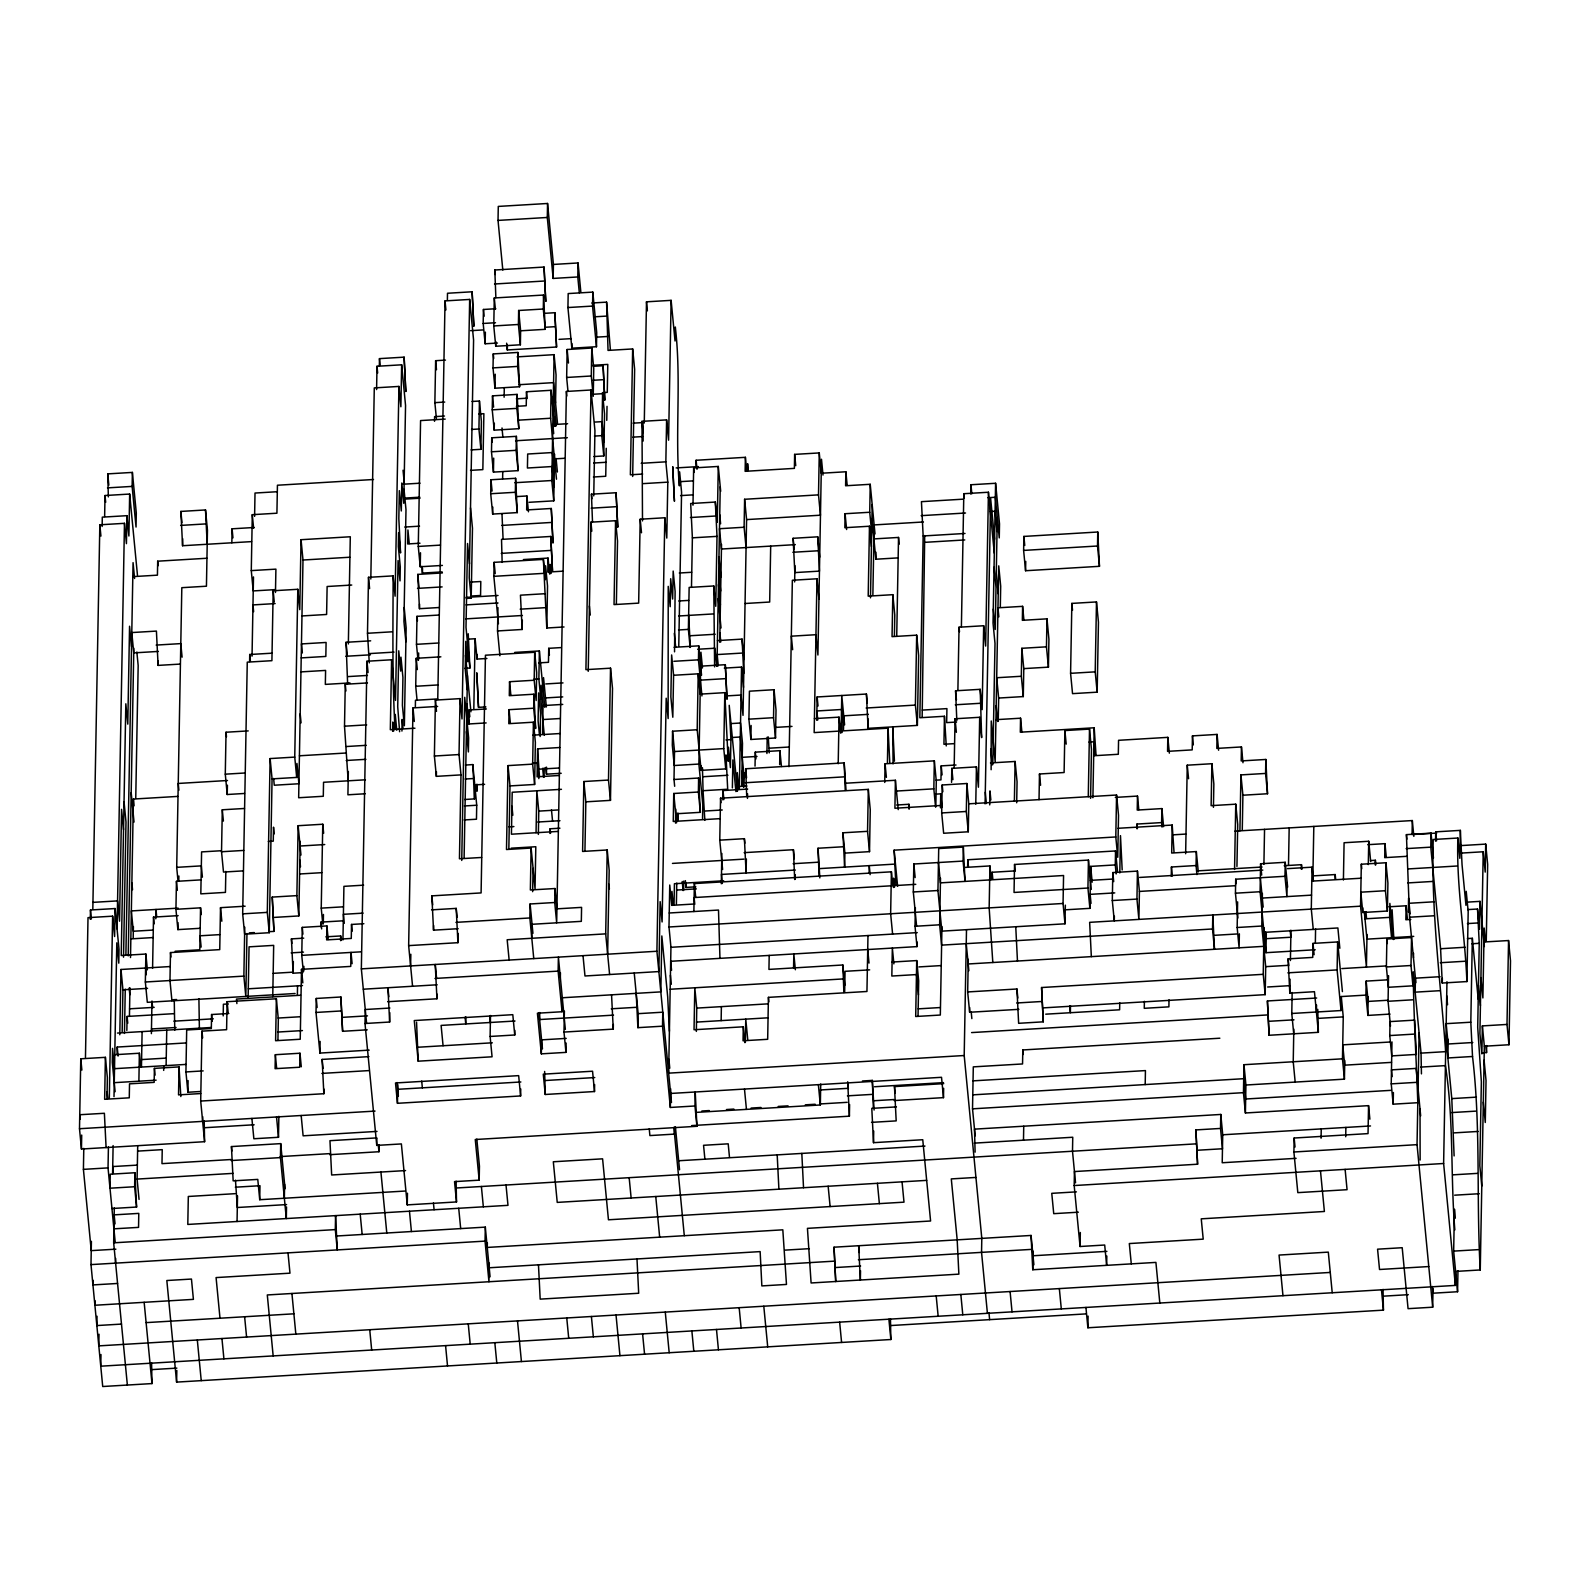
<?xml version="1.0" encoding="UTF-8"?>
<svg xmlns="http://www.w3.org/2000/svg" width="1590" height="1590" viewBox="0 0 1590 1590"><rect width="100%" height="100%" fill="white"/><g stroke="black" fill="none" stroke-linecap="round" stroke-linejoin="round"><path stroke-width="1.5" d="M204.196 1120.93L204.593 1141.7L81.448 1149.033L79.5 1128.721L80.772 1058.801L105.397 1057.33L107.365 1077.662L106.987 1098.63M81.448 1149.033L81.706 1135.061M115.871 1249.164L91.246 1250.634L83.415 1169.366L83.793 1148.377M85.463 1057.489L88.007 917.649L112.632 916.178L114.599 936.51L115.096 908.546L90.471 909.997L90.312 919.318M92.816 909.341L99.832 524.799L124.477 523.329L126.425 543.641L126.942 515.677L102.297 517.148L102.138 526.469M151.587 1362.829L151.984 1383.578L102.714 1386.52L90.988 1264.606L91.405 1241.313M104.642 516.492L105.02 495.524L129.665 494.053L137.475 575.322M93.015 1280.268L92.936 1284.919L117.561 1283.468M108.359 496.895L107.742 473.88L132.387 472.409L136.303 513.053L136.044 527.045L132.129 486.401L132.387 472.409M94.983 1300.58L94.903 1305.251L193.404 1299.368L191.456 1279.056L166.831 1280.526L176.609 1382.108L890.857 1339.515L890.46 1318.746M97.03 1316.242L96.851 1325.563L121.476 1324.092M99.017 1334.229L98.799 1345.875L1330.274 1272.437M105.397 1057.33L104.642 1099.286L129.267 1097.816L129.525 1083.843L154.15 1082.373L154.409 1068.381L179.034 1066.91L180.823 1096.543M100.985 1354.541L100.766 1366.188L1455.367 1285.416L1455.625 1271.424L1480.25 1269.953L1484.345 1046.22L1482.377 1025.908L1507.002 1024.437L1508.552 940.545L1483.907 941.995M115.215 1242.386L108.04 1167.895L108.418 1146.907M109.312 1097.975L112.632 916.178M112.592 1173.559L113.109 1145.595M114.003 1096.663L116.805 942.83L118.773 963.162L119.012 949.17L115.096 908.546M117.064 928.858L124.477 523.329M127.359 1385.049L113.665 1242.824L114.301 1207.863M117.104 1054.051L117.223 1047.055L186.189 1042.941M115.613 1263.136L115.692 1258.485M119.787 1034.752L120.979 969.483L170.229 966.541M129.665 494.053L128.889 536.009L126.942 515.677M122.172 1031.751L122.927 989.815L120.979 969.483M123.523 957.18L125.988 822.01L124.04 801.678M124.457 1033.421L125.272 989.139M125.908 954.199L133.063 562.661L134.574 578.462M126.842 1030.439L127.101 1016.447L173.886 1013.665M128.214 955.868L133.818 648.223M129.446 1015.791L129.943 987.827M130.499 957.538L133.401 799.055L177.722 796.411M133.182 938.239L133.401 926.572M135.746 798.399L138.171 665.554L136.859 652.019M134.633 1186.736L134.892 1172.744L110.247 1174.215L109.988 1188.207L134.633 1186.736L136.581 1207.049L111.956 1208.519M136.581 1207.049L134.892 1172.744M139.046 1199.397L137.098 1179.084L137.694 1146.45M138.886 1081.2L139.383 1053.236L114.758 1054.707M141.47 1066.552L142.106 1031.612M295.084 993.512L147.314 1002.316L145.346 982.004L145.863 954.04L121.237 955.51L125.829 703.794L127.776 724.126L129.565 626.241L131.533 646.554M180.286 664.083L158.106 665.395L156.416 631.091L131.791 632.562L133.739 652.894L158.364 651.423M206.939 558.249L157.688 561.191L157.43 575.163L132.805 576.633M151.388 1033.639L151.984 1001.004L152.64 1007.782M152.58 968.37L153.514 917.112L178.14 915.641M158.106 665.395L158.205 660.744M155.82 918.781L155.979 909.46L156.635 916.218M163.691 1070.408L163.77 1065.757M166.115 1065.101L166.751 1030.141M245.138 906.201L220.513 907.671L219.738 949.628L170.488 952.569L169.971 980.533L171.939 1000.845M251.538 541.614L182.572 545.728L180.882 511.423L205.508 509.953L207.455 530.285L206.442 586.213L181.817 587.684L176.709 867.345L178.001 880.9M174.761 1030.201L174.264 1000.19M200.062 928.302L177.881 929.613L175.934 909.301L176.45 881.337L201.075 879.866M182.572 545.728L182.711 538.732M177.881 929.613L178.02 922.617M178.776 880.681L178.875 876.01M179.034 1066.91L178.537 1094.874L200.698 1093.562M176.609 1382.108L176.828 1370.461M200.201 1091.515L187.878 1092.25L185.931 1071.938L186.686 1029.982L211.331 1028.511L211.589 1014.519L228.821 1013.506M187.878 1092.25L188.097 1080.604M207.197 544.257L205.508 509.953M198.909 998.719L199.386 1028.73M175.934 909.301L200.559 907.83L199.803 949.787L175.158 951.257M204.593 1141.7L200.698 1101.055L201.97 1031.135L226.595 1029.684L227.112 1001.7L276.362 998.778L278.329 1019.091L277.932 1040.059M202.645 1121.387L202.725 1116.717M243.191 870.883L223.494 872.055L221.527 851.743L222.302 809.787L244.463 808.475M244.482 793.47L227.231 794.503L225.283 774.171L226.038 732.235L248.219 730.903M223.196 1015.891L223.395 1004.244L228.324 1003.946M225.84 871.399L225.442 892.388L200.817 893.858L201.592 851.902L221.288 850.73M227.231 794.503L227.41 785.182M231.842 542.786L232.08 528.814L254.261 527.482M405.033 1191.049L259.727 1199.715L257.779 1179.402L233.154 1180.853L231.444 1146.569L280.695 1143.627L285.047 1188.764M286.578 1204.584L237.308 1207.506L235.479 1180.197M237.049 1221.498L237.526 1195.859M297.807 589.294L294.746 757.098L270.121 758.569L272.069 778.881L269.267 932.714L244.641 934.185L242.674 913.853L247.265 662.156L271.91 660.685L273.182 590.764L297.807 589.294L299.755 609.626L301.047 539.706L350.297 536.764L348.349 643.97M246.967 933.529L245.814 996.453L243.866 976.121L244.761 927.189M249.61 661.5L249.729 654.504L271.91 653.192M275.388 589.612L253.227 590.923L251.28 570.611L252.293 514.683L276.918 513.212L277.435 485.228L373.491 479.504M252.035 656.173L253.486 576.931M254.599 516.353L255.016 493.039L277.177 491.727M248.12 998.122L249.054 946.845L273.679 945.374L272.745 996.652M259.727 1199.715L259.985 1185.723L235.36 1187.193M269.267 932.714L267.299 912.382L270.121 758.569M275.467 592.454L275.905 569.141L251.28 570.611M323.644 833.259L322.77 824.236L298.145 825.707L296.873 895.627L272.248 897.098L273.937 931.402L269.008 931.68M273.937 931.402L272.248 897.098M275.348 1054.707L275.09 1068.679L299.715 1067.228L299.973 1053.236L275.348 1054.707L276.64 1068.242M276.362 998.778L275.607 1040.715L300.232 1039.244L301.504 969.344L350.754 966.402L351.012 952.41L352.106 963.699M251.896 1118.446L253.863 1138.758L278.488 1137.287L278.866 1116.319M286.518 1206.909L286.319 1218.556L280.436 1157.6L280.695 1143.627M284.352 1198.244L284.61 1184.252M302.974 972.603L293.116 973.199L291.427 938.895L303.73 938.16M293.116 973.199L293.335 961.533M272.069 778.881L296.694 777.431L296.952 763.438L298.92 783.751L274.275 785.221L273.639 778.444M301.047 539.706L302.994 560.018L298.662 797.743L323.287 796.272L323.545 782.28L365.402 779.796M297.37 995.181L297.549 985.86M274.196 917.41L298.821 915.939L300.192 841.368M303.273 971.152L301.762 955.351L302.279 927.387L326.904 925.917L328.196 939.452M303.809 971.013L303.889 966.342M369.178 1050.135L319.928 1053.077L316.012 1012.452L316.271 998.46L340.896 996.99L342.605 1031.294L367.23 1029.823M320.902 926.791L320.981 922.12L343.162 920.809M322.77 923.949L321.24 908.129L322.77 824.236M319.928 1053.077L320.127 1041.43M323.287 923.79L323.446 914.469M200.698 1101.055L323.843 1093.721L322.134 1059.417L368.92 1056.634M323.843 1093.721L323.923 1089.051M326.904 925.917L326.646 939.889L351.271 938.438L351.529 924.446L363.852 923.711M405.549 1170.578L331.654 1174.99L329.965 1140.686L376.75 1137.903M335.311 1229.607L335.57 1215.615L337.279 1249.919L335.311 1229.607L113.665 1242.824M340.598 940.604L340.677 935.954L325.91 936.828M348.17 780.809L344.513 726.193L345.269 684.256L367.449 682.925M347.614 683.601L346.044 642.3L370.669 640.83M342.605 1031.294L340.896 996.99M342.943 939.948L343.917 886.346L363.613 885.173M348.349 771.488L347.912 794.801L365.163 793.768M366.575 1023.046L361.347 968.867L366.972 661.241L391.597 659.77L395.512 700.395L398.076 560.574L400.024 580.887L400.283 566.895L398.335 546.582L398.573 532.61L400.541 552.923L398.832 518.618L399.348 490.654L401.296 510.966L401.813 483.002L403.761 503.315L405.549 405.43L401.654 364.806L377.009 366.276L376.591 389.57M369.278 662.911L367.489 633.277L368.502 577.329L393.128 575.878L395.095 596.19L398.931 386.43L374.286 387.9L370.808 579.018M456.111 1181.191L456.509 1201.941L407.259 1204.882L401.376 1143.925L376.75 1145.396L365.004 1023.503L365.263 1009.511L389.888 1008.04M379.354 365.621L379.473 358.625L404.118 357.154L405.808 391.458L404.118 357.154M376.75 1145.396L376.87 1138.4M329.706 1154.678L378.957 1151.736L379.096 1144.74M391.597 659.77L390.325 729.691L414.95 728.22M396.784 730.188L395.254 714.387L394.996 728.379C392.094 677.618 393.048 626.738 393.128 575.878M365.004 1023.503L389.649 1022.032L387.94 987.728L388.815 996.751M392.631 731.36L392.79 722.039L393.664 731.062M389.649 1022.032L389.808 1012.711M401.654 364.806L400.879 406.762L398.931 386.43M399.607 731.718L397.719 706.735L398.752 650.807L400.7 671.119L400.958 657.147L402.926 677.459L402.409 705.423L404.357 725.736L406.146 627.851L404.198 607.539M401.932 731.062L402.151 719.415L403.025 728.439M520.745 1088.951L520.606 1095.947L397.46 1103.301L397.798 1084.658M412.565 986.257L408.65 945.613L413.003 707.908L437.628 706.437M410.618 965.945L410.836 954.278M415.348 707.252L415.467 700.256L437.628 698.924M417.017 699.819L415.725 686.264L416.242 658.3L440.867 656.829M418.011 660.128L416.481 644.328L416.997 616.344L439.158 615.032M439.178 607.519L419.462 608.692L417.772 574.407L442.398 572.937M442.398 565.424L420.237 566.756L418.269 546.443L420.575 420.575L445.2 419.104M407.259 1204.882L407.457 1193.235M418.528 659.969L418.647 652.973M419.462 608.692L419.541 604.041M420.237 566.756L420.495 552.764M442.139 571.903L422.443 573.076L422.523 568.425M416.56 1022.231L418.19 1061.186L492.065 1056.793L490.118 1036.461L490.495 1015.493M434.527 421.29L434.607 416.64L444.465 416.043M436.395 418.448L434.865 402.648L435.64 360.691L445.478 360.115M458.178 928.699L433.533 930.17L431.844 895.866L481.094 892.924L485.447 655.219L534.697 652.278L536.665 672.59L536.148 700.554L534.18 680.242L534.697 652.278M460.047 698.626L459.033 754.554L460.981 774.886L436.356 776.357L434.388 756.025L435.422 700.097L460.047 698.626L461.994 718.938L469.666 299.437L445.041 300.908L437.747 699.441M433.533 930.17L433.633 925.499M436.356 776.357L436.435 771.687M387.682 1001.7L436.952 998.778L435.243 964.474L436.554 978.009M447.366 300.252L447.505 293.256L472.131 291.785L473.84 326.089L472.131 291.785M436.952 998.778L437.031 994.108M408.65 945.613L457.92 942.691L456.211 908.387L431.586 909.858M457.92 942.691L458.079 933.37M460.981 774.886L459.45 858.779L481.611 857.467M461.736 860.448L464.717 697.314L468.633 737.939L468.374 751.931L466.427 731.619M464.121 857.467L467.44 675.69M486.142 722.933L468.891 723.967L469.149 709.975L486.381 708.961M464.996 668.317L469.905 668.038L468.215 633.734L467.699 661.698L465.751 641.386L465.234 669.35L467.182 689.663M466.267 598.416L471.197 598.118L472.469 528.198L470.521 507.886M465.87 1016.964L465.751 1023.96L465.095 1017.183M464.658 799.492L474.516 798.895L472.806 764.591L465.413 765.048M473.82 708.663L475.112 638.743L467.718 639.18M471.038 449.91L480.896 449.314L478.928 429.002L479.445 401.038L472.051 401.475M474.516 798.895L474.754 784.923L484.612 784.327M486.918 658.479L477.06 659.075L477.139 654.404M480.896 449.314L481.392 421.35L479.445 401.038M497.451 343.043L485.149 343.778L483.181 323.466L483.44 309.474L495.762 308.738M472.806 764.591L476.722 805.236L476.463 819.228L464.141 819.943M477.099 784.268L476.98 791.244L476.324 784.486M478.51 707.351L476.801 673.047L478.51 707.351L485.904 706.914M485.149 343.778L485.367 332.131M490.714 493.735L490.972 479.763L515.597 478.292L517.306 512.596L492.681 514.067L490.714 493.735L515.339 492.284L515.597 478.292M491.489 451.798L491.747 437.807L516.372 436.336L518.062 470.64L493.437 472.111L491.489 451.798L516.114 450.328L516.372 436.336M492.244 409.842L492.503 395.85L517.128 394.399L518.837 428.684L494.212 430.155L492.244 409.842L516.869 408.372L517.128 394.399M493.019 367.886L493.278 353.914L517.903 352.443L519.592 386.748L494.967 388.218L493.019 367.886L517.644 366.416L517.903 352.443M493.774 325.95L494.291 297.966L543.542 295.044L545.251 329.329L520.626 330.8L520.367 344.791L495.742 346.262L493.774 325.95L518.419 324.479L518.658 310.487L543.303 309.017L543.542 295.044M495.861 297.529L494.808 270.002L544.058 267.06L545.768 301.365L544.058 267.06M456.509 1201.941L454.541 1181.628L479.186 1180.158L479.445 1166.166L476.821 1139.076M492.681 514.067L492.801 507.071M493.437 472.111L493.695 458.119M494.212 430.155L494.331 423.159M494.967 388.218L495.225 374.226M495.742 346.262L495.822 341.592M502.818 270.081L498.028 220.414L498.286 206.422L547.556 203.48L553.419 264.437L553.161 278.429L577.786 276.958L578.044 262.966L553.419 264.437M498.425 623.737L493.854 576.335L494.112 562.343L543.382 559.402L545.33 579.734L545.589 565.742L547.536 586.054L546.781 628.01L564.013 626.977M489.303 1263.096L488.965 1281.739L485.049 1241.114L485.308 1227.122L337.537 1235.947M499.916 655.776L497.531 630.952L497.948 607.638M487.355 1242.784L487.255 1247.435L782.817 1229.825L786.474 1284.442L761.849 1285.913L760.139 1251.608L489.223 1267.767M502.142 562.403L501.526 539.388L550.776 536.466L552.485 570.75L550.776 536.466M503.076 538.95L501.983 513.769M502.619 478.809L502.758 471.813M504.109 397.222L504.288 387.9M545.012 313.309L554.87 312.713L556.56 347.017L507.309 349.959L507.389 345.308M534.18 680.242L509.555 681.712L509.297 695.685L533.942 694.214L533.683 708.206L509.058 709.677L508.8 723.669L533.425 722.198L532.65 764.134L508.025 765.605L506.495 849.517L531.12 848.046L535.035 888.671L535.81 846.735L511.165 848.186M508.84 848.861L509.993 785.917L508.025 765.605M497.531 630.952L522.156 629.481L520.447 595.177L545.072 593.706L543.382 559.402M490.118 1036.461L514.743 1034.991L514.822 1030.34M522.156 629.481L522.315 620.16M554.592 426.418L551.114 390.285L526.489 391.756L526.23 405.748L516.392 406.325M517.068 496.557L526.906 495.981L526.668 509.953L551.293 508.482L552.982 542.786L551.293 508.482M533.763 958.591L529.848 917.967L530.106 903.975L554.731 902.504L554.99 888.532L530.364 889.983L531.12 848.046M531.795 938.279L532.054 924.287L581.324 921.345L581.582 907.373L556.937 908.844L554.99 888.532M532.65 891.672L533.087 868.359M509.993 785.917L534.618 784.466L535.373 742.51L533.425 722.198M536.049 832.743L536.824 790.787L538.771 811.119L538.354 834.412M559.76 747.519L537.599 748.85L537.082 776.814L559.243 775.483M544.297 735.355L538.871 678.93L539.388 650.966L514.743 652.417M553.161 278.429L547.298 217.472L547.556 203.48M539.427 776.159L537.599 748.85M540.143 736.528L540.56 713.234L538.613 692.902L538.096 720.866L539.407 734.421M540.819 699.242L541.077 685.25L543.045 705.582L542.528 733.547M543.283 691.59L543.542 677.618L546.364 706.954M546.781 628.01L545.072 593.706M539.765 1012.552L539.626 1019.548L613.521 1015.135M544.058 777.172L544.217 767.851M523.428 559.561L548.053 558.09L547.795 572.082L562.582 571.188M556.48 479.206L550.617 418.25L551.114 390.285M566.12 1043.06L565.961 1052.381L541.335 1053.852L541.594 1039.86L566.219 1038.389M561.21 773.297L546.443 774.171L546.562 767.195M561.051 647.587L548.729 648.322L548.471 662.315L538.632 662.891M550.1 573.752L550.259 564.43L551.134 573.453M529.132 502.301L553.757 500.85L551.809 480.518L554.095 354.669L517.148 356.875M556.56 347.017L554.87 312.713M538.473 1264.825L540.183 1299.129L638.683 1293.246L636.994 1258.942M553.757 500.85L554.612 454.223M555.129 426.259L555.288 416.938M555.546 402.966L556.063 374.982L554.095 354.669M594.62 1084.559L594.501 1091.535L545.251 1094.476L544.635 1071.461M550.001 833.458L550.1 828.788L559.938 828.211M593.746 495.881L594.938 430.612L591.023 389.987L566.398 391.458L556.679 922.816L554.731 902.504M567.948 391.021L566.656 377.466L567.153 349.502L591.778 348.031L593.746 368.343L593.229 396.308L591.281 375.995L591.778 348.031M567.928 307.546L568.187 293.574L592.812 292.103L596.727 332.727L596.469 346.719L571.844 348.19L567.928 307.546L592.553 306.075L592.812 292.103M541.335 1053.852L537.42 1013.208L562.045 1011.737L558.13 971.112L558.388 957.12L565.344 1029.366M560.336 977.433L560.435 972.782M571.844 348.19L571.923 343.519M562.045 1011.737L562.304 997.765L660.824 991.882L661.837 935.954L667.701 996.91L669.41 1031.195M565.961 1052.381L563.993 1032.069L564.39 1011.081M591.023 389.987L585.915 669.648L610.54 668.178L608.493 780.054L583.868 781.525L582.596 851.445L607.221 849.974L609.189 870.287L607.638 954.179M584.941 850.789L585.836 801.837L583.868 781.525M588.221 671.318L590.943 522.176L615.569 520.705L617.516 541.017L616.364 603.942M592.494 521.739L591.44 494.192L616.065 492.741L617.775 527.025L616.065 492.741M593.925 456.549L603.783 455.952L601.815 435.64L602.59 393.684L592.732 394.28M603.107 365.72L604.796 400.024L603.107 365.72L593.249 366.316M603.783 455.952L604.538 413.996L602.59 393.684M632.661 476.483L634.629 369.278L632.661 348.945L608.036 350.416L606.585 302.14L591.818 303.014M606.247 448.3L605.73 476.265L593.428 477M606.764 420.336L607.022 406.344M610.381 349.76L606.585 302.14M609.606 974.511L605.691 933.867L607.221 849.974M585.836 801.837L610.461 800.366L612.508 688.51L610.54 668.178M615.569 520.705L614.038 604.597L638.663 603.127L640.194 519.234L664.819 517.764L666.786 538.076L667.8 482.148L665.852 461.835L666.607 419.879L641.982 421.35L642.499 520.904M563.993 1032.069L613.263 1029.127L611.554 994.823M613.263 1029.127L613.343 1024.457M632.661 348.945L630.375 474.794L642.678 474.059M643.135 441.066L642.956 422.562L633.098 423.159M644.268 423.019L646.494 301.822L671.119 300.351L675.034 340.995L675.293 327.003C681.554 379.772 674.836 433.017 679.367 485.844L679.626 471.872L681.573 492.184L678.771 645.997M637.888 1027.657L638.146 1013.665L662.772 1012.194L662.513 1026.186L637.888 1027.657L636.199 993.353M671.477 1102.506L656.909 951.257L664.819 517.764M671.119 300.351L668.575 440.191L666.607 419.879M966.501 929.673L964.196 1055.522L668.635 1073.151L670.94 947.302L668.993 926.99L669.748 885.034L671.715 905.346L693.876 904.034M673.584 675.273L671.636 654.961L670.861 696.917L672.808 717.229L673.584 675.273L698.209 673.822L697.195 729.75L672.57 731.221L672.312 745.193L674.259 765.525L698.885 764.055L700.932 652.178L702.462 667.979M674.538 651.82L675.114 591.381L673.166 571.068L672.649 599.032L670.682 578.72L670.185 606.684L668.217 586.372L668.138 718.541L666.19 698.229L662.096 921.962L660.148 901.649L658.856 971.569L584.981 975.982L583.013 955.65M671.715 905.346L671.954 891.374L673.266 904.909M674.657 786.275L674.001 779.497L698.626 778.027L698.388 792.019L673.743 793.49L673.246 821.454L720.031 818.651M674.001 779.497L674.518 751.533L672.57 731.221M479.186 1180.158L475.271 1139.513L696.937 1126.296L695.228 1091.992L694.969 1105.984L670.344 1107.455L670.682 1088.812M674.041 904.69L674.438 883.722L723.688 880.781M675.531 823.123L675.79 809.131M676.386 904.034L676.764 883.066M678.056 813.146L677.916 820.142L677.26 813.365M674.637 1127.111L674.518 1134.107L649.893 1135.578L649.237 1128.801M683.62 890.4L683.78 881.079M690.12 647.448L688.391 629.382L689.146 587.426L713.771 585.975L715.739 606.287L717.01 536.367L715.321 502.062L690.676 503.533L692.385 537.837L691.491 586.77M695.844 886.842L686.006 887.419L686.085 882.768M690.378 647.369L688.649 615.409M692.982 505.203L693.657 467.917L718.283 466.446L720.687 491.29M696.003 467.261L696.122 460.265L745.392 457.324L746.684 470.878M693.876 911.527L694.373 883.563L891.414 871.817L892.725 885.352M701.945 695.943L698.467 659.83L698.726 645.838L674.1 647.309M696.341 1031.413L696.758 1008.1L694.81 987.788L694.035 1029.744L743.305 1026.802L744.816 1042.603M675.71 813.802L700.335 812.331L698.626 778.027M704.847 820.341L703.058 790.707L727.683 789.236L725.994 754.932L725.736 768.904L701.111 770.375L701.19 765.724M702.542 818.671L702.8 804.679L698.885 764.055M703.058 790.707L702.442 767.692M714.625 666.886L713.771 585.975M718.283 466.446L717.269 522.375L715.321 502.062M716.971 666.21L720.25 486.759M719.733 642.261L721.522 544.376M722.595 869.492L719.773 840.156L720.548 798.2L868.319 789.375L870.267 809.707L869.511 851.644L844.886 853.115L844.628 867.106L842.919 832.802L867.544 831.332L868.319 789.375M719.952 958.353L718.501 910.056L669.231 912.998M721.304 883.762L721.86 853.472M722.834 799.869L723.013 790.548L747.638 789.077M725.736 768.904L723.768 748.592L724.802 692.664L700.176 694.134L698.209 673.822M725.298 664.7L727.008 699.004L725.298 664.7L700.673 666.17M721.144 1020.621L721.383 1006.629M737.482 791.105L729.214 705.324L730.923 739.628L730.406 767.592L728.458 747.28L728.2 761.272L724.802 692.664M732.374 787.905L732.871 759.941L735.912 791.562M736.965 791.264L737.303 772.621L738.813 788.421M739.35 788.262L741.556 667.084L724.325 668.118M743.762 673.425L742.073 639.12L717.428 640.591M746.068 547.556L744.1 527.244L744.617 499.28L818.512 494.868L819.267 452.931L794.642 454.382L794.384 468.374L745.134 471.316L745.392 457.324M741.715 785.281L742.49 743.325L740.543 723.013L730.684 723.609M744.617 499.28L746.584 519.592L743.007 715.361L741.039 695.049L726.272 695.923M747.479 470.66L747.598 463.664L748.254 470.441M744.021 786.951L744.279 772.979M746.366 858.997L746.107 872.97L744.398 838.685L719.773 840.156M746.724 796.292L745.69 768.765L844.191 762.882L846.019 790.19M743.305 1026.802L743.047 1040.774L767.672 1039.303L768.427 997.367L866.947 991.484L867.981 935.556M747.459 798.399L747.558 793.748M748.91 719.157L749.427 691.193L774.052 689.722L776.019 710.034L775.503 737.999L750.878 739.469L748.91 719.157L773.535 717.686L774.052 689.722M745.332 1042.444L745.77 1019.15L747.717 1039.463M750.878 739.469L751.136 725.497M755.031 766.122L755.29 752.149L779.915 750.679L781.445 766.479M766.917 753.521L767.215 737.204M770.693 546.086L769.679 602.034L745.054 603.504M769.242 752.865L768.248 736.905M769.202 955.411L768.944 969.403L842.839 964.991L844.787 985.303M779.676 764.651L779.915 750.679M777.192 1154.877L778.901 1189.181M788.938 766.698L792.357 580.251L816.982 578.78L818.93 599.092M817.737 536.824L819.446 571.128L794.821 572.599L793.112 538.294L817.737 536.824L819.705 557.136M794.642 581.92L794.94 565.603M794.682 879.509L793.41 849.716L744.16 852.657M793.569 967.932L793.827 953.94L795.358 969.741M795.199 879.369L795.278 874.699M801.817 1153.406L803.526 1187.71M816.982 578.78L814.159 732.593L888.055 728.18L889.764 762.485M816.723 720.29L817.141 696.976L866.411 694.035L867.266 703.058M896.422 1106.898L871.797 1108.369L873.506 1142.673L922.756 1139.732L930.587 1221.001L807.442 1228.354L811.099 1282.971L958.869 1274.147L957.18 1239.842L951.297 1178.906L975.922 1177.435M819.089 875.792L818.035 848.245L842.66 846.794M819.824 877.899L818.035 848.245M697.195 1112.324L820.341 1104.971L820.718 1084.002M838.208 763.756L839.043 717.15L814.418 718.601M841.09 732.791L841.766 695.506L844.608 724.861M819.267 452.931L821.235 473.244L845.86 471.773L845.602 485.765L870.227 484.294L869.73 512.258L845.085 513.729L844.846 527.701L869.472 526.23L871.419 546.562M834.034 1247.196L835.724 1281.5L834.034 1247.196L1031.055 1235.45L1033.878 1264.785M845.244 790.409L844.191 762.882M843.893 992.518L842.839 964.991M844.668 992.299L845.045 971.311L869.67 969.86M691.749 1125.581L849.378 1116.18L847.689 1081.876L848.344 1088.653M849.378 1116.18L849.597 1104.513M869.472 526.23L868.2 596.151L892.825 594.68L892.05 636.636L916.675 635.165L918.642 655.478L917.37 725.398L868.1 728.339L866.411 694.035M860.528 1270.708L860.349 1280.029L858.66 1245.725L859.316 1252.503M868.1 728.339L868.279 719.018M870.485 597.82L872.194 504.606M872.87 594.839L874.142 524.919L923.412 521.977M869.134 872.632L869.253 865.636L870.128 874.659M898.012 557.891L875.851 559.223L875.971 552.227M873.367 1107.932L872.314 1080.405L862.456 1081.001M873.506 1142.673L873.705 1131.027M874.103 1110.039L872.314 1080.405M884.736 782.439L885.073 763.796L934.344 760.855L936.291 781.187L935.814 806.826M887.419 763.14L888.055 728.18M894.395 635.98L894.773 615.012L892.825 594.68M891.414 871.817L890.639 913.773L892.606 934.085M894.435 761.173L892.725 726.869L893.083 763.876M896.74 635.324L898.529 537.44L873.884 538.911M893.461 887.478L893.62 878.157L894.494 887.18M895.846 884.477L894.136 850.173L1115.802 836.956L1116.558 795.02L968.787 803.825L968.27 831.789L943.645 833.259L941.697 812.947L942.214 784.983L966.839 783.512L968.787 803.825M846.158 783.194L895.409 780.273L894.912 808.237L941.697 805.434M871.539 1122.361L896.184 1120.89L894.474 1086.586L943.725 1083.645M908.864 808.952L908.943 804.282L896.621 805.017M917.37 725.398L915.403 705.086L916.675 635.165M916.575 925.837L913.316 891.97L913.833 864.006L963.083 861.065L963.341 847.092L938.716 848.563L937.941 890.519L941.856 931.144L1065.002 923.81L1065.34 905.147M946.249 745.929L944.46 716.275L919.835 717.746L923.154 535.969L921.445 501.665L963.321 499.161M671.556 970.317L670.682 961.294L916.973 946.606L915.025 926.274L915.363 907.632M892.089 962.049L916.715 960.579L915.701 1016.507L940.326 1015.036L941.956 926.493M916.973 946.606L917.072 941.936M922.16 717.09L924.704 535.532M918.046 1015.851L918.682 980.891L916.715 960.579M935.556 806.885L933.827 788.839L934.344 760.855M940.465 807.839L940.724 793.847L935.794 794.145M956.007 765.009L941.22 765.883L940.962 779.875L936.053 780.153M1212.534 928.977L1214.482 949.29L1212.792 914.985L1212.534 928.977L941.598 945.136L939.65 924.804L940.505 878.197M944.46 716.275L943.943 744.259L953.801 743.663M894.216 1100.558L943.486 1097.637L943.645 1088.315M951.555 782.34L951.814 768.368L976.439 766.897L978.406 787.209L979.679 717.289L955.053 718.76L954.159 767.712M956.822 720.588L955.57 690.795L980.195 689.325L982.143 709.637L983.673 625.745L959.048 627.215L957.895 690.139M961.394 626.559L963.818 493.715L988.443 492.244L994.306 553.201M970.794 494.073L970.953 484.751L995.598 483.281L999.514 523.905L999.255 537.897L995.34 497.253L987.947 497.71M963.341 847.092L965.051 881.397L963.083 861.065M968.27 831.789L966.322 811.476L966.839 783.512M967.634 866.749L967.773 859.753L1115.544 850.948L1117.492 871.26M1018.892 1009.332L969.642 1012.254L967.674 991.941L968.27 959.307M969.642 1012.254L969.721 1007.603M975.763 804.182L976.439 766.897M975.147 1135.916L972.524 1108.826L973.299 1066.87L1022.549 1063.949L1022.807 1049.957L1219.848 1038.21M979.679 717.289L981.646 737.601L980.195 689.325M975.107 1152.154L974.491 1129.139L1220.782 1114.451L1222.73 1134.783L1222.213 1162.747L1296.108 1158.335M988.443 492.244L985.641 646.057L983.673 625.745M985.085 803.884L990.649 498.584L994.565 539.209M989.715 804.898L989.974 790.906L990.848 799.949M991.127 769.719L991.246 720.986L995.161 761.63L998.739 565.861L1000.686 586.173L1000.309 607.161M995.598 483.281L993.034 623.101L995.002 643.433L992.776 764.611M965.309 867.405L989.934 865.934L989.159 907.89L992.816 962.506M997.288 517.585L996.274 573.513L998.222 593.825M992.021 879.27L992.14 872.274L1014.301 870.942M998.222 721.343L998.659 698.05L996.692 677.738L1021.317 676.267L1021.833 648.303L1046.458 646.832L1046.975 618.848L1022.35 620.319L1022.608 606.346L997.964 607.817L998.838 616.841M1014.38 801.102L1015.116 761.471L990.49 762.942M1014.559 864.463L1014.042 892.447L1087.938 888.035L1088.454 860.071L1014.559 864.463L1015.215 871.24M1016.686 802.771L1017.063 781.803L1015.116 761.471M1015.752 926.731L1017.461 961.036M995.936 719.674L1020.561 718.203L1020.303 732.195L1094.198 727.783L1096.027 755.091M1023.622 550.418L1023.88 536.426L1097.756 532.014L1099.465 566.318L1025.57 570.731L1023.622 550.418L1097.517 546.006L1097.756 532.014M1264.09 927.705L1263.235 974.312L1041.569 987.529L1043.278 1021.833L1018.634 1023.304L1016.944 989L967.674 991.941M998.659 698.05L1023.284 696.579L1023.781 668.615L1021.833 648.303M1025.57 570.731L1025.749 561.409M1023.483 1140.189L1023.741 1126.217M1159.825 1303.045L1155.91 1262.4L1032.765 1269.754L1031.055 1235.45M1039.025 799.631L1039.482 773.992L1064.108 772.521L1064.883 730.565L1089.508 729.094L1091.475 749.427L1090.581 798.359M1032.765 1269.754L1033.102 1251.091M1043.278 1021.833L1041.569 987.529M1023.781 668.615L1048.426 667.144L1048.923 639.18L1046.975 618.848M1065.002 923.81L1063.054 903.478L1063.571 875.514L940.425 882.867L938.458 862.535M1070.587 673.325L1071.859 603.405L1096.484 601.934L1098.451 622.246L1097.16 692.167L1072.534 693.638L1070.587 673.325L1095.212 671.855L1096.484 601.934M1070.487 1005.735L1070.368 1012.711L1069.712 1005.953M1106.819 1256.021L1106.64 1265.342L1104.692 1245.03L1080.067 1246.5L1074.184 1185.544L1074.443 1171.552L1197.588 1164.218L1195.899 1129.914L1220.524 1128.443L1220.782 1114.451M1080.067 1246.5L1080.325 1232.508M1088.275 796.689L1089.508 729.094M1065.26 909.818L1089.885 908.347L1090.66 866.391L1115.286 864.92L1115.544 850.948M1092.906 797.703L1094.198 727.783M1383.042 1289.371L1383.439 1310.14L1087.878 1327.769L1088.097 1316.103M1114.351 916.198L1114.272 920.868L1112.304 900.536L1112.821 872.572L1137.446 871.101L1139.414 891.433L1138.897 919.398L1136.949 899.085L1137.446 871.101M1119.797 872.93L1120.473 835.644L1122.182 869.949M1119.757 1002.793L1119.618 1009.789L1045.743 1014.181M1136.89 828.708L1136.989 824.057L1161.614 822.587L1161.873 808.594L1137.228 810.065L1137.486 796.073L1115.325 797.405M1144.383 1001.322L1144.263 1008.318L1168.889 1006.848L1169.008 999.852M1145.198 1084.559L1145.436 1070.587L973.04 1080.862M1093.681 755.747L1118.307 754.276L1118.565 740.304L1167.815 737.363L1167.557 751.355L1192.202 749.884L1192.46 735.892L1217.085 734.421L1218.596 750.222M1171.274 876.329L1171.432 867.007L1196.058 865.536L1196.316 851.564L1171.691 853.035L1172.208 825.051L1118.028 828.291M1174.036 852.359L1172.208 825.051M1185.643 853.731L1187.253 765.188L1211.898 763.717L1213.846 784.029L1213.428 807.322M1197.588 1164.218L1195.899 1129.914M1211.898 763.717L1211.123 805.653L1235.748 804.182L1237.716 824.514L1236.941 866.451M1217.085 734.421L1216.827 748.413L1241.452 746.942L1242.983 762.743M1234.555 869.452L1235.748 804.182M1237.855 918.026L1235.45 893.202L1235.708 879.21L1284.978 876.289L1285.217 862.297L1260.592 863.768L1260.095 891.732L1265.958 952.688L1315.208 949.747M1239.365 933.827L1239.107 947.819L1237.159 927.507L1237.616 901.868M1239.922 830.835L1240.935 774.906L1265.58 773.436L1265.819 759.464L1241.194 760.934L1241.452 746.942M1242.267 830.179L1242.903 795.219L1240.935 774.906M1369.865 1119.181L1368.553 1105.646L1245.407 1112.98L1243.459 1092.668L1243.956 1064.704L1342.477 1058.821L1343.252 1016.885L1341.284 996.552L1365.909 995.101L1366.168 981.11L1388.328 979.798M1245.407 1112.98L1245.924 1085.016L1243.956 1064.704M1043.517 1007.861L1265.183 994.644L1265.7 966.66L1261.784 926.036L1262.38 893.401M1263.911 864.324L1264.547 829.364M1242.903 795.219L1267.528 793.748L1265.819 759.464M1265.958 952.688L1266.296 934.045M1317.752 1009.312L1318.368 1032.327L1269.098 1035.269L1267.409 1000.965L1316.659 998.023M1269.098 1035.269L1267.409 1000.965M1287.185 882.609L1286.926 896.601L1284.978 876.289M1288.496 865.198L1289.172 827.913M1318.368 1032.327L1314.453 991.703L1289.808 993.174L1288.119 958.869L1312.744 957.399L1313.002 943.407L1337.627 941.936L1342.417 991.604M1289.808 993.174L1290.066 979.182M1290.404 960.539L1290.961 930.249M1293.723 1033.798L1291.776 1013.486L1292.153 992.518M1293.823 1029.147L1293.226 1061.762L1295.174 1082.094M1345.12 1169.385L1347.068 1189.698L1297.818 1192.639L1293.902 1151.995L1294.161 1138.023L1368.036 1133.61L1368.553 1105.646M1301.395 869.352L1301.475 864.682L1284.223 865.715M1287.443 868.637L1312.068 867.166L1311.293 909.102L1313.261 929.434M1312.863 877.7L1313.817 826.442M1315.347 942.751L1315.586 928.779M1316.401 1012.015L1316.54 1005.019M1321.071 1138.221L1321.25 1128.9M1335.123 879.23L1335.202 874.56L1313.042 875.891M1291.776 1013.486L1341.026 1010.544L1337.111 969.92L1337.627 941.936M1341.026 1010.544L1341.284 996.552M1343.411 880.025L1344.087 842.74L1368.732 841.269L1370.679 861.601M1245.924 1085.016L1344.425 1079.153L1344.782 1060.51M1345.716 1136.751L1345.875 1127.429M1367.022 934.503L1366.426 967.118L1360.563 906.181L1361.318 864.225L1385.963 862.754L1387.911 883.066L1387.394 911.03L1362.769 912.501L1360.821 892.189L1385.447 890.718L1385.963 862.754M1362.769 912.501L1362.849 907.85M1365.114 911.845L1364.975 918.841L1389.62 917.37L1389.859 903.398L1393.337 939.511M1368.294 864.582L1368.732 841.269M1390.038 1014.082L1367.877 1015.414L1368.215 996.771M1375.271 864.94L1375.37 860.269L1370.441 860.568M1367.738 844.688L1384.97 843.654L1384.711 857.646L1406.892 856.314M1386.381 966.978L1386.897 939.014L1411.523 937.544L1411.006 965.508L1412.953 985.82L1388.328 987.291L1386.381 966.978L1411.006 965.508M1390.475 1026.106L1388.07 1001.283L1388.547 975.644M1389.779 1035.567L1390.038 1021.595L1414.663 1020.124L1416.372 1054.428L1391.727 1055.899L1389.779 1035.567L1414.404 1034.096M1421.44 1073.866L1421.043 1053.117L1413.212 971.848C1413.609 1015.513 1416.312 1059.079 1417.803 1102.705L1393.178 1104.175L1391.23 1083.863L1391.985 1041.907M1393.874 939.372L1392.085 909.719L1391.568 937.683L1389.62 917.37M1393.178 1104.175L1393.397 1092.529M1415.855 982.68L1409.555 917.211L1406.415 834.631L1431.04 833.16L1433.445 858.004M1388.865 906.797L1406.117 905.783L1405.858 919.755L1410.787 919.457M1408.323 912.104L1408.581 898.131L1410.111 913.932M1234.993 831.133L1412.318 820.559L1412.079 834.551L1436.704 833.081M1413.47 957.856L1413.55 953.185M1428.774 1266.554L1379.524 1269.496L1377.576 1249.184L1402.201 1247.713L1408.064 1308.669L1432.689 1307.199L1417.048 1144.661L1417.803 1102.705M1418.061 1088.733L1419.095 1032.784M1420.029 1109.045L1420.128 1160.024M1435.551 841.17L1435.73 831.848L1460.355 830.378L1462.045 864.682L1465.96 905.326L1466.219 891.334L1468.186 911.646L1466.894 981.567L1442.269 983.037L1440.58 948.733L1430.781 847.152L1431.04 833.16M1421.043 1053.117L1445.668 1051.646C1440.48 980.97 1431.02 910.454 1433.246 839.5L1457.891 838.029L1459.839 858.342L1460.355 830.378M1432.689 1307.199L1433.027 1288.556M1442.269 983.037L1442.349 978.367M1455.367 1285.416L1443.621 1163.502L1446.96 981.726M1448.232 1039.323L1447.894 1057.966L1472.519 1056.495L1470.81 1022.211L1472.34 938.299L1467.411 938.597M1454.115 1155.93L1451.789 1098.611L1445.926 1037.654M1466.894 981.567C1465.046 933.688 1456.162 886.067 1457.891 838.029M1432.292 1286.449L1432.948 1293.207L1457.573 1291.736L1453.658 1251.111L1454.433 1209.155L1455.307 1218.198M1457.573 1291.736L1457.97 1270.768M1481.781 1186.061L1479.833 1165.748L1481.363 1081.836L1477.706 1027.22L1479.237 943.327L1477.527 909.023L1467.689 909.599M1480.25 1269.953C1476.176 1198.86 1481.005 1127.429 1472.519 1056.495M1467.689 902.106L1480.012 901.371L1479.495 929.335L1477.527 909.023M1461.071 853.095L1483.231 851.763L1479.912 1033.56L1481.88 1053.872L1482.377 1025.908M1461.071 845.582L1485.696 844.111L1485.199 872.095L1483.231 851.763M1486.253 941.34L1487.664 864.443L1485.696 844.111M1481.622 1052.858L1486.551 1052.56L1486.67 1045.564M1484.345 1046.22L1508.97 1044.749L1510.5 960.857L1508.552 940.545M498.028 220.414L547.298 217.472M494.55 283.994L543.8 281.052M483.181 323.466L495.504 322.73M594.024 316.847L606.327 316.112M470.62 330.68L482.943 329.945M544.754 327.302L554.612 326.705M559.024 339.366L571.347 338.63M595.972 337.179L608.294 336.444M593.01 365.283L607.778 364.408L607.261 392.372L602.352 392.67M566.656 377.466L591.281 375.995M519.115 384.701L553.578 382.634L557.494 423.278M592.99 380.288L602.848 379.712M434.865 402.648L444.723 402.071M516.392 398.832L526.25 398.235M478.948 413.996L483.877 413.698L482.843 469.626L470.541 470.362M518.598 420.158L550.617 418.25M471.554 429.439L478.928 429.002M567.59 423.715L552.823 424.59L553.698 433.613M594.7 422.085L602.073 421.648L604.041 441.96M515.617 440.768L567.352 437.687M594.441 436.077L601.815 435.64M632.86 437.151L642.698 436.554M554.532 458.894L564.37 458.298M107.504 487.872L132.129 486.401M593.686 463.028L605.989 462.293M641.207 463.306L665.852 461.835M402.787 484.234L420.038 483.201M676.167 467.917L698.348 466.605M514.862 482.724L551.809 480.518M643.175 483.618L667.8 482.148M404.993 498.067L419.78 497.173M680.838 481.611L693.16 480.876M405.251 499.081L420.018 498.207M180.624 525.416L205.249 523.945M680.58 495.603L692.902 494.868M591.182 508.184L615.827 506.713M404.734 527.045L419.522 526.171M501.784 525.416L551.034 522.474M690.438 517.525L715.063 516.054M746.584 519.592L820.46 515.2L818.512 494.868M419.998 543.223L407.676 543.959L407.934 529.967L409.246 543.522M921.186 515.657L965.528 513.014M990.153 511.543L995.082 511.245L997.029 531.557M418.269 546.443L440.45 545.112M744.1 527.244L719.475 528.715L721.443 549.027L795.318 544.635M302.994 560.018L349.8 557.235M692.385 537.837L717.01 536.367M501.267 553.38L550.518 550.438M923.154 535.969L965.011 533.465M925.36 542.309L964.772 539.944M792.854 552.267L817.479 550.816M493.854 576.335L543.124 573.394M351.748 585.041L327.123 586.511L326.606 614.475L301.981 615.946M470.958 582.079L480.796 581.503L480.558 595.475L470.7 596.071M417.514 588.38L442.139 586.909M679.308 573.016L691.63 572.281M275.13 603.584L252.969 604.916L253.625 611.673M466.009 597.383L498.028 595.475M466.009 604.896L498.028 602.988M520.188 609.169L544.813 607.698M678.791 600.98L688.649 600.404M465.751 618.868L522.414 615.489M156.158 645.083L180.783 643.612L182.095 657.167M367.489 633.277L392.114 631.806M678.791 615.986L713.274 613.939M416.481 644.328L438.661 642.996M678.532 629.978L688.391 629.382M301.206 657.902L325.831 656.431L326.089 642.459L301.464 643.93L302.339 652.953M369.437 653.589L394.062 652.119M345.785 656.273L370.41 654.822M690.597 635.722L715.222 634.251M300.947 671.894L325.592 670.423L325.334 684.396L349.959 682.925M697.732 649.257L714.963 648.223L716.712 666.29M347.753 676.605L367.449 675.432M741.815 653.093L717.189 654.563L718.263 665.852M673.842 661.301L698.467 659.83M415.725 686.264L437.886 684.952M533.942 679.208L538.871 678.93M545.768 683.938L562.999 682.905M700.415 680.142L725.06 678.672M545.509 697.931L562.741 696.897M543.045 705.582L562.741 704.41M344.513 726.193L366.674 724.881M542.786 719.555L560.018 718.521M866.153 708.027L915.403 705.086M955.312 704.787L979.937 703.317M922.299 710.094L946.924 708.623L946.666 722.615L956.524 722.039M868.359 714.347L843.733 715.818L843.475 729.81L841.527 709.498L816.882 710.969L817.757 719.992M346.461 746.525L366.177 745.332M532.928 735.156L560.018 733.527M299.417 755.787L346.222 753.004M774.767 727.445L791.999 726.411M346.222 760.497L365.919 759.324M732.891 737.442L740.284 737.005L744.2 777.629M434.388 756.025L459.033 754.554M725.994 739.926L730.923 739.628M225.283 774.171L244.979 772.998M674.518 751.533L723.768 748.592M227.489 780.511L178.239 783.453L178.875 790.23M769.341 748.194L789.038 747.022M532.412 763.12L537.341 762.822L538.851 778.623M539.547 769.163L559.243 767.99M742.232 757.317L757.019 756.443M465.154 779.02L472.548 778.583M1089.011 742.073L1093.94 741.775L1095.232 755.31M703.317 776.715L727.942 775.244M561.449 789.316L512.199 792.257L511.423 834.213L558.229 831.411M745.432 782.737L843.952 776.874M737.044 786.593L746.903 786.017M464.399 805.971L476.722 805.236M538.771 811.119L558.488 809.926M896.879 791.025L933.827 788.839M705.006 811.019L722.257 809.986M537.778 822.03L559.958 820.698M268.332 841.448L273.261 841.15L273.52 827.178L274.176 833.955M508.979 826.86L513.888 826.562M300.093 846.019L324.738 844.548M221.527 851.743L243.707 850.431M941.697 812.947L966.322 811.476M176.709 867.345L201.334 865.874L202.407 877.163M299.596 873.983L321.756 872.672M672.471 863.41L743.901 859.137M1173.42 834.81L1185.743 834.074M92.936 902.365L117.581 900.894L119.528 921.206L121.575 809.33L123.523 829.662M793.152 863.708L817.777 862.237M795.358 870.048L721.482 874.44L722.337 883.483M820.003 868.577L893.878 864.165M178.14 908.129L131.354 910.931L133.302 931.243L153.018 930.07M321.24 908.129L343.4 906.817M242.674 913.853L267.299 912.382M676.644 890.062L696.341 888.87M1406.156 848.623L1430.781 847.152M363.116 913.137L343.4 914.31L344.275 923.353M915.78 884.338L694.134 897.555L694.77 904.312M1198.025 870.843L1262.062 867.027M1090.402 880.383L1112.563 879.051M1139.652 877.442L1262.798 870.108M130.837 938.895L153.018 937.563M913.316 891.97L937.941 890.519M219.758 934.622L200.062 935.794L201.135 947.083M249.312 932.853L254.241 932.575M455.952 922.359L529.848 917.967M1408.124 868.935L1457.374 865.994M1114.769 892.904L1090.144 894.355L1091.018 903.398M1139.414 891.433L1235.47 885.69M1311.81 881.138L1361.06 878.217M668.993 926.99L1063.054 903.478M1112.304 900.536L1136.949 899.085M1235.45 893.202L1260.095 891.732M1407.866 882.927L1432.491 881.456M291.169 952.867L303.491 952.132M605.691 933.867L507.17 939.75L509.138 960.062M301.762 955.351L360.87 951.834M1262.301 898.072L1311.551 895.13M915.025 926.274L939.65 924.804M670.94 947.302L917.231 932.615M1360.563 906.181L1089.647 922.339L1091.336 956.624M1409.813 903.239L1434.438 901.769M273.182 973.338L292.878 972.166M361.347 968.867L656.909 951.257M145.346 982.004L243.866 976.121M122.927 989.815L147.552 988.344M1237.159 927.507L1261.784 926.036M1409.555 917.211L1434.2 915.76M248.298 988.801L302.478 985.562M434.984 978.446L558.13 971.112M1214.74 935.298L1236.901 933.986M1263.99 932.376L1337.886 927.964L1339.833 948.276M171.68 999.832L176.609 999.534M363.315 989.199L437.19 984.786M1467.431 923.591L1477.289 922.995M300.49 995.26L236.473 999.077L236.89 1003.588M129.565 1008.815L154.19 1007.344M1413.729 936.371L1366.943 939.153L1364.339 912.064M918.941 966.919L941.101 965.587M968.191 963.977L1263.752 946.348M670.185 989.258L842.581 978.963M316.012 1012.452L340.638 1010.982M173.886 1021.177L213.298 1018.812M1471.843 943.764L1479.237 943.327M278.071 1018.057L300.232 1016.745M1440.58 948.733L1465.205 947.262M342.844 1017.322L367.489 1015.851M151.467 1028.969L176.093 1027.498M117.481 1033.063L211.073 1027.498M1265.7 966.66L1287.86 965.349M611.295 1008.795L635.94 1007.344M277.813 1032.049L302.438 1030.578M1341.801 968.588L1386.122 965.945M1440.321 962.725L1464.947 961.254M696.758 1008.1L768.189 1003.846M1287.86 972.842L1337.111 969.92M515.001 1021.019L441.106 1025.411L443.073 1045.743M1267.647 986.993L1289.828 985.661M1440.063 976.697L1415.438 978.168L1415.179 992.16L1439.805 990.689M696.5 1022.092L767.93 1017.819M918.165 1008.855L940.326 1007.543M1016.686 1002.992L1041.311 1001.521M141.609 1059.576L166.234 1058.105M418.448 1047.214L492.324 1042.802M185.931 1064.425L114.5 1068.679L112.552 1048.367L112.294 1062.359L115.116 1091.694M185.931 1071.938L203.162 1070.905M1387.832 1000.249L1368.135 1001.422L1366.168 981.11M1388.07 1001.283L1412.715 999.812M114.261 1082.671L156.118 1080.167M971.589 1032.586L1267.15 1014.957M321.876 1073.409L368.681 1070.607M1269.357 1021.277L1293.982 1019.826M1318.607 1018.355L1343.252 1016.885M1470.81 1022.211L1446.185 1023.662L1448.132 1043.994L1472.777 1042.523M397.719 1089.309L520.864 1081.975M545.489 1080.504L594.759 1077.563M1389.521 1042.046L1342.735 1044.849L1344.683 1065.161L1391.488 1062.378M79.5 1128.721L375.041 1111.092M670.602 1093.463L941.519 1077.304L943.486 1097.637M820.341 1089.965L847.43 1088.355M874.52 1086.745L943.486 1082.631M204.852 1127.707L254.122 1124.766M847.43 1095.848L872.055 1094.397M1420.784 1067.089L1445.409 1065.618C1453.995 1120.175 1450.398 1175.209 1454.83 1229.925M701.866 1111.013L709.259 1110.555M726.491 1109.542L733.884 1109.085M751.116 1108.071L760.974 1107.475M778.206 1106.441L788.064 1105.865M805.315 1104.831L815.153 1104.255M820.082 1103.957L847.172 1102.327M874.261 1100.717L893.978 1099.545M972.782 1094.854L1243.698 1078.696L1245.666 1099.008L1390.972 1090.342M377.009 1131.404L303.114 1135.817L301.166 1115.504M137.614 1151.12L162.24 1149.65L161.981 1163.641L230.948 1159.527M972.524 1108.826L1243.459 1092.668M1391.23 1083.863L1415.855 1082.393M137.356 1165.112L112.711 1166.563L113.367 1173.341M280.198 1156.586L329.448 1153.644M83.415 1169.366L108.04 1167.895M231.186 1160.541L280.436 1157.6M1451.789 1098.611L1476.434 1097.14M137.098 1179.084L233.154 1173.36M1451.551 1112.583L1476.176 1111.112M678.672 1160.76L924.963 1146.072M974.233 1143.13L1072.753 1137.248L1072.495 1151.24L1075.536 1182.841M235.101 1193.673L188.316 1196.475L187.799 1224.439L507.985 1205.339L506.017 1185.027M1222.73 1134.783L1370.5 1125.958M456.767 1187.969L1195.64 1143.886M1453.499 1132.915L1478.124 1131.444M1197.846 1150.226L1222.472 1148.755L1220.524 1128.443M1293.902 1151.995L1417.048 1144.661M113.904 1228.832L138.549 1227.381L138.787 1213.389L114.162 1214.859L115.037 1223.883M926.672 1180.376L557.235 1202.398L553.32 1161.773L602.59 1158.832L608.453 1219.788L903.995 1202.159L902.047 1181.847M1074.184 1185.544L1443.621 1163.502M1076.41 1191.864L1051.765 1193.335L1053.733 1213.667L1078.358 1212.196M1452.723 1174.851L1477.368 1173.38M90.988 1264.606L485.049 1241.114M1454.691 1195.183L1479.316 1193.712M784.764 1250.138L809.389 1248.667M833.776 1261.188L267.299 1294.956L273.162 1355.912M858.401 1259.717L1030.797 1249.422M835.982 1267.508L860.607 1266.038M1033.023 1255.762L1106.898 1251.35M146.101 1322.622L293.892 1313.817M1453.658 1251.111L1478.303 1249.641M152.242 1369.586L176.868 1368.116M891.115 1325.523L1085.672 1313.916M1383.698 1296.148L1408.323 1294.677M1507.002 1024.437L1508.97 1044.749M1485.477 941.558L1484.166 928.023L1482.894 997.944L1480.946 977.611M1480.012 901.371L1484.345 946.527M1485.895 1045.783L1486.551 1052.56M1478.462 985.263L1480.429 1005.596M1472.34 938.299L1478.223 999.255M1484.086 1060.212L1486.034 1080.524L1485.279 1122.48L1483.311 1102.148M1435.73 831.848L1436.585 840.871M1446.701 995.698L1447.556 1004.741M1412.318 820.559L1413.848 836.36M1406.415 834.631L1406.852 839.142M1406.117 905.783L1407.428 919.318M1420.665 1115.822L1416.114 1068.4L1391.488 1069.871L1392.125 1076.649M1384.97 843.654L1386.281 857.209M1385.447 890.718L1387.394 911.03M1386.897 939.014L1387.315 943.526M1375.37 860.269L1375.787 864.801M1361.318 864.225L1361.755 868.736M1365.889 911.627L1366.545 918.404M1365.909 995.101L1367.877 1015.414M1381.472 1289.808L1383.439 1310.14M1335.202 874.56L1335.64 879.091M1342.477 1058.821L1344.425 1079.153M1312.068 867.166L1313.38 880.701M1313.002 943.407L1314.095 954.696M1301.475 864.682L1301.912 869.193M1320.475 1170.856L1324.39 1211.481L1201.245 1218.834L1203.213 1239.147L1129.317 1243.559L1131.285 1263.871M1332.221 1292.75L1328.306 1252.125L1279.056 1255.067L1282.971 1295.691M1285.217 862.297L1287.622 887.121M1290.186 930.468L1290.841 937.226L1266.216 938.696L1265.561 931.919M1288.119 958.869L1288.775 965.647M1265.58 773.436L1267.528 793.748M1294.161 1138.023L1295.015 1147.046M1260.592 863.768L1261.685 875.056M1260.333 877.74L1263.175 907.095M1263.235 974.312L1265.183 994.644M1235.708 879.21L1236.146 883.742M1192.46 735.892L1193.315 744.935M1196.316 851.564L1198.284 871.877M1187.253 765.188L1188.565 778.722M1196.058 865.536L1196.932 874.58M1167.815 737.363L1169.346 753.163M1171.432 867.007L1172.307 876.03M1161.873 808.594L1163.602 826.661M1161.614 822.587L1162.052 827.098M1137.486 796.073L1138.798 809.628M1136.989 824.057L1137.407 828.569M1097.517 546.006L1099.465 566.318M1116.558 795.02L1118.525 815.332L1117.75 857.288L1115.802 836.956M1115.286 864.92L1116.16 873.963M1095.212 671.855L1097.16 692.167M1112.821 872.572L1113.696 881.615M1071.859 603.405L1072.515 610.182M1090.66 866.391L1092.171 882.192M1088.454 860.071L1091.277 889.406M1087.938 888.035L1089.885 908.347M1064.883 730.565L1066.194 744.12M1046.458 646.832L1048.426 667.144M1023.88 536.426L1024.755 545.45M1039.482 773.992L1040.575 785.281M1022.608 606.346L1023.9 619.881M1085.93 1307.437L1087.878 1327.769M1021.317 676.267L1023.284 696.579M1020.561 718.203L1021.853 731.758M994.068 567.173L996.016 587.485L995.241 629.441L993.293 609.129M1059.338 1288.596L1061.305 1308.908M996.175 705.702L997.705 721.502M970.953 484.751L971.828 493.774M1016.944 989L1017.819 998.043M1022.807 1049.957L1023.245 1054.468M990.729 748.969L992.259 764.77M963.818 493.715L964.256 498.227M985.303 792.237L986.376 803.506M992.14 872.274L992.796 879.051M989.934 865.934L991.226 879.489M959.048 627.215L959.486 631.727M955.57 690.795L956.425 699.819M955.053 718.76L956.365 732.314M1010.087 1291.537L1012.035 1311.849M967.773 859.753L968.429 866.53M951.814 768.368L952.907 779.656M966.243 943.665L968.847 970.755M971.192 1011.816L971.848 1018.594M941.22 765.883L942.095 774.906M942.214 784.983L942.85 791.74M940.724 793.847L942.015 807.402M964.196 1055.522L981.805 1238.391L981.547 1252.363L987.41 1313.32M988.98 1312.883L989.616 1319.66M898.529 537.44L899.165 544.217M960.837 1294.479L962.785 1314.791M908.943 804.282L909.381 808.793M913.833 864.006L915.144 877.561M870.227 484.294L875.017 533.942M918.424 994.883L916.476 974.571L891.831 976.041L892.348 948.057L893.878 963.878M871.936 518.579L875.851 559.223M869.73 512.258L871.678 532.57M895.409 780.273L898.231 809.608M894.136 850.173L897.615 886.306M885.073 763.796L886.385 777.351M936.192 1295.929L938.16 1316.262M845.86 471.773L847.172 485.308M845.085 513.729L846.615 529.53M894.474 1086.586L895.13 1093.363M867.544 831.332L869.511 851.644M823.004 475.052L821.493 459.252L817.916 655.02L815.948 634.708L791.323 636.179L792.635 649.714M867.723 949.528L869.014 963.083M841.269 723.47L842.124 732.513M839.043 717.15L840.573 732.95M877.422 1183.298L879.369 1203.63M842.919 832.802L844.886 853.115M888.889 1319.203L890.857 1339.515M794.642 454.382L795.735 465.671M817.141 696.976L818.015 706M793.112 538.294L794.205 549.583M818.373 1084.658L820.341 1104.971M828.152 1186.239L830.119 1206.552M839.639 1322.125L841.587 1342.457M793.41 849.716L794.284 858.759M773.535 717.686L775.503 737.999M755.29 752.149L755.946 758.927M742.073 639.12L744.021 659.433M741.556 667.084L743.504 687.397M768.427 997.367L768.864 1001.879M745.69 768.765L746.545 777.788M719.733 514.723L720.608 523.766M741.974 771.309L743.504 787.11M718.978 556.679L720.926 576.991M718.72 570.671L720.668 590.983M744.398 838.685L744.836 843.197M718.461 584.643L720.409 604.975M718.203 598.635L721.025 627.971M719.912 632.939L720.767 641.962M696.122 460.265L696.996 469.288M693.657 467.917L694.095 472.429M723.013 790.548L723.887 799.571M720.548 798.2L720.986 802.712M744.478 1089.071L746.445 1109.383M763.796 1306.225L767.712 1346.849M698.726 645.838L701.548 675.194M697.195 729.75L701.111 770.375M698.388 792.019L700.335 812.331M729.492 1157.381L728.2 1143.826L703.555 1145.297L704.867 1158.852M646.494 301.822L647.369 310.865M674.339 633.337L675.651 646.872M739.171 1307.696L741.119 1328.008M694.373 883.563L695.685 897.118M641.982 421.35L643.076 432.639M685.35 880.641L686.006 887.419M673.743 793.49L676.585 822.825M682.229 881.516L683.104 890.559M640.194 519.234L641.505 532.769M694.969 1105.984L696.937 1126.296M716.494 1329.478L718.442 1349.791M670.423 975.266L671.298 984.29M668.893 1059.178L669.768 1068.202M675.412 1126.893L679.546 1169.783M673.862 1127.33L684.296 1235.688M662.513 1026.186L670.344 1107.455M691.869 1330.949L693.816 1351.262M592.553 306.075L596.469 346.719M578.044 262.966L580.867 292.322M577.786 276.958L579.317 292.759M591.44 494.192L591.878 498.723M590.943 522.176L591.798 531.199M634.231 973.04L638.146 1013.665M655.756 1196.535L659.671 1237.159M665.276 1312.088L669.191 1352.732M567.153 349.502L568.465 363.037M608.493 780.054L610.461 800.366M589.393 606.068L590.268 615.091M566.398 391.458L566.835 395.97M608.93 884.279L609.368 888.79M629.163 1177.673L631.131 1197.986M553.34 396.625L556.162 425.961M642.598 1333.891L644.566 1354.203M543.303 309.017L545.251 329.329M556.083 458.457L557.394 471.991M554.274 472.866L552.306 452.554L527.681 454.024L527.423 468.017L552.048 466.546L554.016 486.858M548.053 558.09L549.583 573.891M594.501 1091.535L592.553 1071.223L543.283 1074.164L545.251 1094.476M616.026 1315.029L619.941 1355.674M518.658 310.487L520.626 330.8M526.489 391.756L527.145 398.534M518.419 324.479L520.367 344.791M548.729 648.322L549.385 655.1M517.644 366.416L519.592 386.748M526.906 495.981L528.437 511.781M516.869 408.372L518.837 428.684M539.388 650.966L544.813 707.391M506.654 343.182L507.309 349.959M551.472 809.867L552.565 821.136M516.114 450.328L518.062 470.64M545.787 767.413L546.443 774.171M550.1 828.788L550.538 833.319M494.808 270.002L495.245 274.514M542.667 768.288L543.542 777.311M515.339 492.284L517.306 512.596M533.942 694.214L535.631 728.518L533.683 708.206M494.291 297.966L495.384 309.255M591.4 1316.5L593.348 1336.812M502.003 427.968L502.877 436.992M493.278 353.914L493.715 358.426M532.65 764.134L534.618 784.466M492.503 395.85L493.596 407.139M483.44 309.474L484.095 316.251M491.747 437.807L492.165 442.318M490.972 479.763L492.065 491.052M509.555 681.712L510.867 695.247M530.106 903.975L532.928 933.33M538.97 1012.77L542.448 1048.883M469.666 299.437L473.582 340.081L469.229 577.806L471.197 598.118M509.058 709.677L510.35 723.212M494.112 562.343L495.206 573.632M566.756 1317.971L568.723 1338.283M511.94 806.249L512.815 815.273M445.041 300.908L445.896 309.951M469.487 563.814L467.54 543.502L466.009 627.394L469.905 668.038M514.743 1034.991L512.795 1014.678L414.274 1020.561L418.19 1061.186M520.606 1095.947L518.658 1075.635L395.512 1082.969L397.46 1103.301M475.112 638.743L477.06 659.075M465.492 655.358L470.918 711.803M435.64 360.691L436.495 369.735M469.149 709.975L469.805 716.752M466.943 703.655L468.891 723.967M489.72 1015.712L490.376 1022.489M517.505 1320.912L521.421 1361.537M456.211 908.387L457.085 917.41M435.422 700.097L436.495 711.386M421.787 566.318L422.443 573.076M481.392 1186.498L483.34 1206.81M485.308 1227.122L490.078 1276.79M494.828 1342.695L496.796 1363.008M417.772 574.407L419.064 587.942M403.045 470.243L404.357 483.797M416.997 616.344L417.435 620.875M404.019 489.342L405.987 509.655L403.94 621.531L405.887 641.843M416.242 658.3L417.315 669.589M431.844 895.866L432.719 904.889M379.473 358.625L380.129 365.402M413.003 707.908L414.294 721.443M458.715 1208.281L460.683 1228.593M377.009 366.276L377.665 373.034M468.255 1323.854L470.203 1344.166M421.708 1081.061L422.344 1087.838M433.434 1202.974L434.09 1209.751M445.578 1345.637L447.525 1365.949M368.502 577.329L369.596 588.618M366.972 661.241L368.065 672.53M397.063 1082.532L398.375 1096.086M409.465 1211.222L411.413 1231.534M346.044 642.3L347.355 655.835M345.269 684.256L345.924 691.014M378.301 1144.959L378.957 1151.736M380.924 1172.049L386.787 1233.005M351.529 924.446L352.185 931.223M340.677 935.954L341.115 940.465M360.195 1214.144L362.162 1234.476M369.735 1329.717L371.682 1350.029M320.981 922.12L321.637 928.898M300.192 713.831L301.066 722.874M294.746 757.098L296.694 777.431M316.271 998.46L317.125 1007.504M322.134 1059.417L323.009 1068.44M298.145 825.707L300.967 855.062M299.854 860.011L300.49 866.788M273.182 590.764L274.255 602.054M302.279 927.387L302.915 934.165M296.873 895.627L298.821 915.939M301.504 969.344L302.816 982.878M252.293 514.683L253.605 528.218M291.427 938.895L291.864 943.407M299.973 1053.236L301.285 1066.771M249.729 654.504L250.385 661.281M232.08 528.814L232.955 537.837M276.541 1116.975L278.488 1137.287M288.009 1252.86L289.976 1273.173L216.081 1277.585L219.996 1318.209M291.924 1293.485L295.839 1334.129M226.038 732.235L226.476 736.746M222.302 809.787L223.395 821.076M220.513 907.671L221.825 921.226M180.882 511.423L181.956 522.712M227.112 1001.7L228.185 1012.989M231.444 1146.569L231.882 1151.081M244.621 1316.758L246.589 1337.071M211.589 1014.519L212.225 1021.297M200.559 907.83L201.214 914.608M157.688 561.191L158.126 565.702M201.97 1031.135L202.626 1037.912M221.944 1338.542L223.912 1358.854M176.45 881.337L177.305 890.36M170.488 952.569L170.925 957.081M197.319 1340.012L201.234 1380.637M153.514 917.112L154.17 923.87M107.742 473.88L108.835 485.169M105.02 495.524L105.675 502.301M133.401 799.055L134.057 805.832M131.195 792.714L134.017 822.07M145.863 954.04L147.373 969.84M145.604 968.012L146.26 974.789M154.409 1068.381L155.065 1075.158M99.832 524.799L100.925 536.088M131.871 882.947L132.527 889.724M139.383 1053.236L140.695 1066.791M129.168 988.046L129.823 994.823M127.101 1016.447L127.757 1023.225M144.153 1302.309L151.984 1383.578M117.223 1047.055L118.097 1056.078M90.471 909.997L91.346 919.04M107.106 1091.634L107.762 1098.412M106.093 1147.563L104.384 1113.278L79.758 1114.729L80.196 1119.261M80.772 1058.801L81.865 1070.09M672.729 466.844L674.438 501.148L672.729 466.844"/></g></svg>
